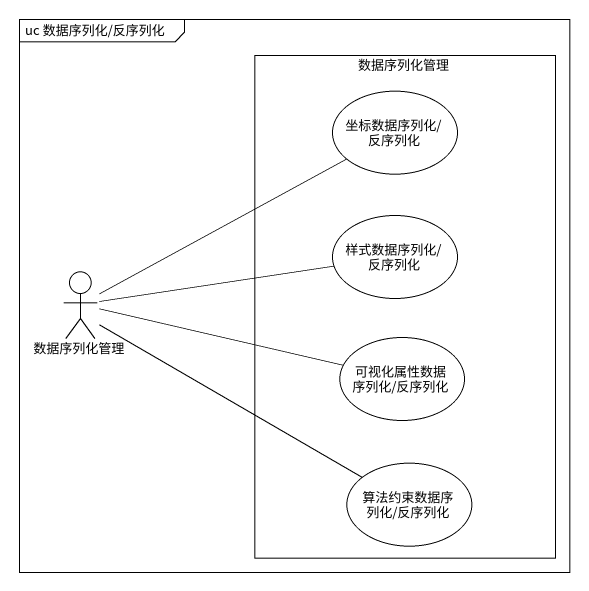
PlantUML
@startuml
mainframe uc 数据序列化/反序列化
rectangle 数据序列化管理 {
  usecase "坐标数据序列化/反序列化" as 坐标数据序列化_反序列化
  usecase "样式数据序列化/反序列化" as 样式数据序列化_反序列化
  usecase "可视化属性数据序列化/反序列化" as 可视化属性数据序列化_反序列化
  usecase "算法约束数据序列化/反序列化" as 算法约束数据序列化_反序列化
}
actor "数据序列化管理" as 数据序列化管理_2
数据序列化管理_2 -up- 坐标数据序列化_反序列化
数据序列化管理_2 -right- 样式数据序列化_反序列化
数据序列化管理_2 -right- 可视化属性数据序列化_反序列化
数据序列化管理_2 -right- 算法约束数据序列化_反序列化
@enduml
